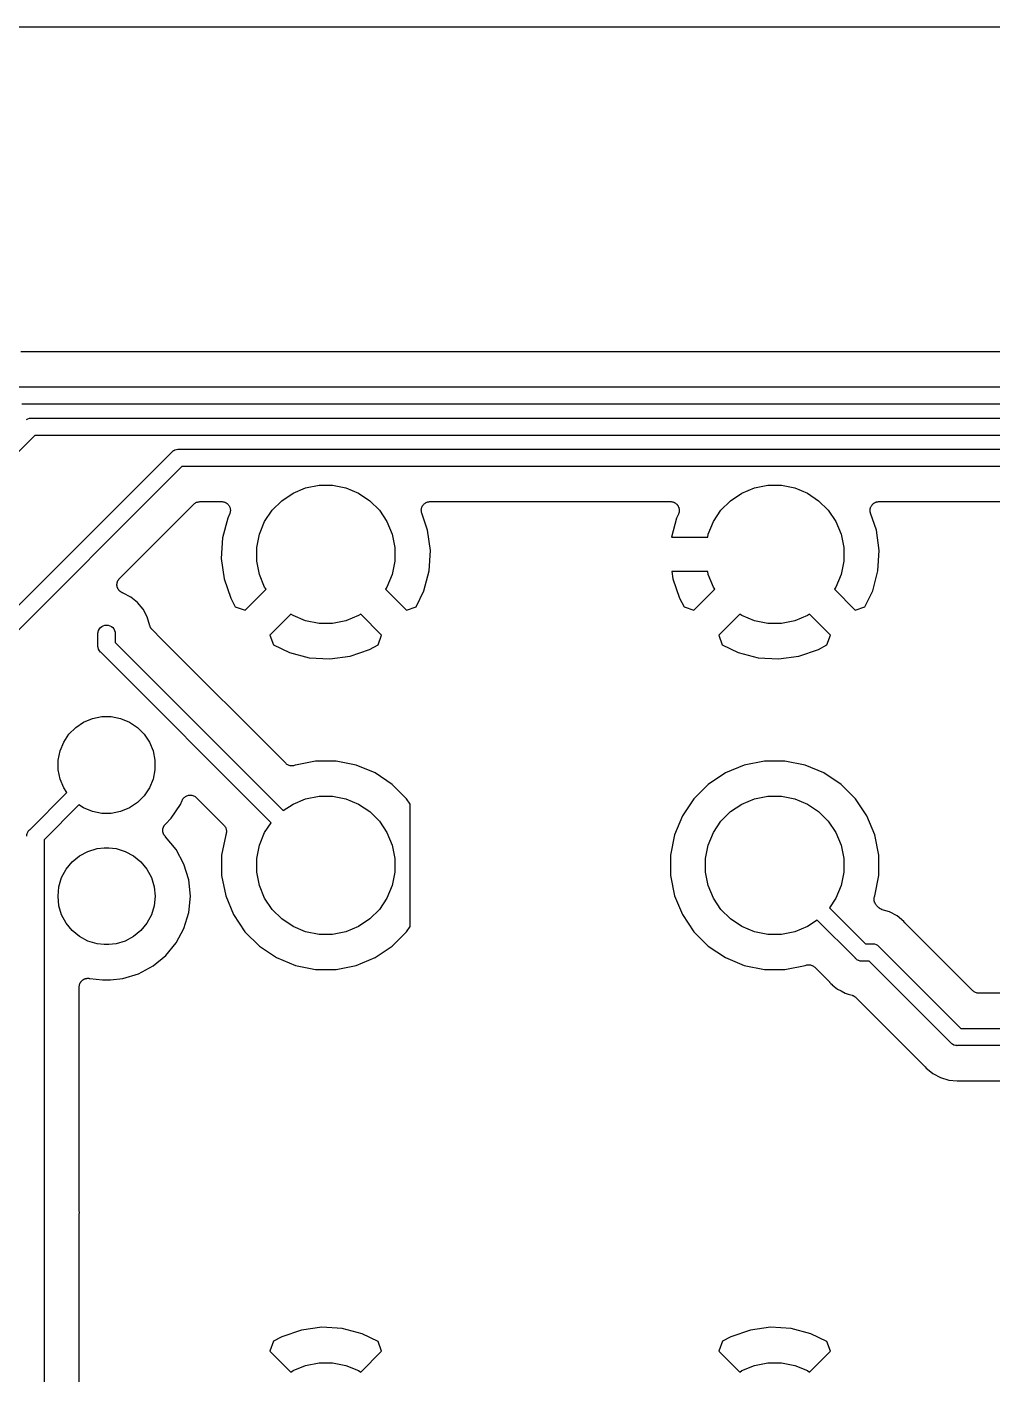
# Model space of a CAD drawing. Extents: x 77 to 229, y -160 to -63.
# Drawn here: x 154.68 to 168.65, y -82.35 to -62.85 of the extents above; entities that cross this region are included whole.
import ezdxf

# ---------------------------------------------------------------- set-up
doc = ezdxf.new("R2010")
doc.units = 0
doc.layers.add('BLACK', color=7, linetype='CONTINUOUS')

msp = doc.modelspace()

# ---------------------------------------------------------------- linework, layer by layer
at = {"layer": 'BLACK', "linetype": 'CONTINUOUS'}
for p, q in [((130.678, -62.8515), (200.492, -62.8515)), ((190.75, -67.5544), (154.589, -67.5544)), ((154.558, -68.0624), (190.781, -68.0624)), ((190.735, -68.3124), (154.603, -68.3124)), ((154.669, -68.5324), (154.689, -68.5218)), ((154.689, -68.5218), (154.713, -68.5146)), ((154.713, -68.5146), (154.731, -68.5128)), ((154.731, -68.5128), (154.737, -68.5122)), ((154.731, -68.5128), (154.731, -68.5128)), ((154.737, -68.5122), (154.744, -68.5128)), ((154.744, -68.5128), (190.518, -68.5128)), ((154.789, -68.7628), (146.46, -77.092)), ((190.472, -68.7628), (154.789, -68.7628)), ((147.468, -78.3095), (156.774, -69.0041)), ((156.774, -69.0041), (156.778, -68.9994)), ((156.778, -68.9994), (156.783, -68.9955)), ((156.783, -68.9955), (156.797, -68.9838)), ((156.783, -68.9955), (156.783, -68.9955)), ((156.797, -68.9838), (156.805, -68.9797)), ((156.797, -68.9838), (156.797, -68.9838)), ((156.797, -68.9838), (156.797, -68.9838)), ((156.797, -68.9838), (156.797, -68.9838)), ((156.805, -68.9797), (156.819, -68.9722)), ((156.819, -68.9722), (156.842, -68.965)), ((156.842, -68.965), (156.861, -68.9632)), ((156.861, -68.9632), (156.867, -68.9626)), ((156.861, -68.9632), (156.861, -68.9632)), ((156.867, -68.9626), (156.873, -68.9632)), ((156.873, -68.9632), (190.238, -68.9632)), ((156.919, -69.2132), (147.613, -78.5185)), ((190.192, -69.2132), (156.919, -69.2132)), ((158.367, -69.7082), (158.53, -69.5988)), ((158.53, -69.5988), (158.712, -69.5234)), ((158.712, -69.5234), (158.906, -69.485)), ((158.906, -69.485), (159.102, -69.485)), ((159.102, -69.485), (159.296, -69.5234)), ((159.296, -69.5234), (159.478, -69.5988)), ((159.478, -69.5988), (159.641, -69.7082)), ((164.867, -69.7082), (165.03, -69.5988)), ((165.03, -69.5988), (165.212, -69.5234)), ((165.212, -69.5234), (165.406, -69.485)), ((165.406, -69.485), (165.602, -69.485)), ((165.602, -69.485), (165.796, -69.5234)), ((165.796, -69.5234), (165.978, -69.5988)), ((165.978, -69.5988), (166.141, -69.7082)), ((156.017, -70.8333), (157.092, -69.7584)), ((157.092, -69.7581), (157.093, -69.7571)), ((157.092, -69.7584), (157.092, -69.7581)), ((157.092, -69.7581), (157.092, -69.7581)), ((157.092, -69.7581), (157.092, -69.7581)), ((157.093, -69.7571), (157.102, -69.7498)), ((157.102, -69.7498), (157.112, -69.7424)), ((157.112, -69.7421), (157.113, -69.7417)), ((157.112, -69.7424), (157.112, -69.7421)), ((157.113, -69.7417), (157.123, -69.7363)), ((157.123, -69.7363), (157.133, -69.7308)), ((157.133, -69.7308), (157.134, -69.7306)), ((157.134, -69.7306), (157.135, -69.7303)), ((157.135, -69.7303), (157.146, -69.727)), ((157.146, -69.727), (157.157, -69.7236)), ((157.157, -69.7236), (157.158, -69.7236)), ((157.158, -69.7234), (157.17, -69.7223)), ((157.158, -69.7236), (157.158, -69.7234)), ((157.17, -69.7223), (157.182, -69.7212)), ((157.182, -69.7212), (157.496, -69.7212)), ((157.496, -69.7212), (157.497, -69.7212)), ((157.497, -69.7212), (157.501, -69.7216)), ((157.501, -69.7216), (157.504, -69.7215)), ((157.504, -69.7215), (157.513, -69.723)), ((157.513, -69.723), (157.522, -69.724)), ((157.522, -69.724), (157.525, -69.725)), ((157.525, -69.725), (157.529, -69.7256)), ((157.529, -69.7256), (157.537, -69.7288)), ((157.537, -69.7288), (157.546, -69.7315)), ((157.546, -69.7315), (157.549, -69.7331)), ((157.549, -69.7331), (157.552, -69.7344)), ((157.552, -69.7344), (157.56, -69.7391)), ((157.56, -69.7391), (157.567, -69.7434)), ((157.567, -69.7434), (157.57, -69.7457)), ((157.57, -69.7457), (157.573, -69.7475)), ((157.573, -69.7475), (157.579, -69.7536)), ((157.579, -69.7536), (157.586, -69.7593)), ((157.586, -69.7593), (157.589, -69.7621)), ((157.589, -69.7621), (157.591, -69.7644)), ((157.591, -69.7644), (157.596, -69.7717)), ((157.596, -69.7717), (157.602, -69.7787)), ((157.602, -69.7787), (157.603, -69.7818)), ((157.603, -69.7818), (157.606, -69.7846)), ((157.606, -69.7846), (157.609, -69.7927)), ((157.609, -69.7927), (157.613, -69.8006)), ((158.227, -69.8475), (158.367, -69.7082)), ((159.641, -69.7082), (159.781, -69.8475)), ((160.397, -69.799), (160.399, -69.7953)), ((160.399, -69.7953), (160.4, -69.7914)), ((160.4, -69.7914), (160.405, -69.7845)), ((160.405, -69.7845), (160.409, -69.7772)), ((160.409, -69.7772), (160.411, -69.774)), ((160.411, -69.774), (160.413, -69.7705)), ((160.413, -69.7705), (160.419, -69.7645)), ((160.419, -69.7645), (160.424, -69.7581)), ((160.424, -69.7581), (160.428, -69.7555)), ((160.428, -69.7555), (160.43, -69.7524)), ((160.43, -69.7524), (160.437, -69.7476)), ((160.437, -69.7476), (160.444, -69.7424)), ((160.444, -69.7424), (160.447, -69.7405)), ((160.447, -69.7405), (160.451, -69.7381)), ((160.451, -69.7381), (160.458, -69.7347)), ((160.458, -69.7347), (160.465, -69.7308)), ((160.465, -69.7308), (160.469, -69.7296)), ((160.469, -69.7296), (160.473, -69.7279)), ((160.473, -69.7279), (160.481, -69.726)), ((160.481, -69.726), (160.489, -69.7236)), ((160.489, -69.7236), (160.493, -69.7232)), ((160.493, -69.7232), (160.497, -69.7223)), ((160.497, -69.7223), (160.506, -69.722)), ((160.506, -69.722), (160.514, -69.7212)), ((160.514, -69.7212), (163.996, -69.7212)), ((163.996, -69.7212), (163.997, -69.7212)), ((163.997, -69.7212), (164.001, -69.7216)), ((164.001, -69.7216), (164.004, -69.7215)), ((164.004, -69.7215), (164.013, -69.723)), ((164.013, -69.723), (164.022, -69.724)), ((164.022, -69.724), (164.025, -69.725)), ((164.025, -69.725), (164.029, -69.7256)), ((164.029, -69.7256), (164.037, -69.7288)), ((164.037, -69.7288), (164.046, -69.7315)), ((164.046, -69.7315), (164.049, -69.7331)), ((164.049, -69.7331), (164.052, -69.7344)), ((164.052, -69.7344), (164.06, -69.7391)), ((164.06, -69.7391), (164.067, -69.7434)), ((164.067, -69.7434), (164.07, -69.7457)), ((164.07, -69.7457), (164.073, -69.7475)), ((164.073, -69.7475), (164.079, -69.7536)), ((164.079, -69.7536), (164.086, -69.7593)), ((164.086, -69.7593), (164.089, -69.7621)), ((164.089, -69.7621), (164.091, -69.7644)), ((164.091, -69.7644), (164.096, -69.7717)), ((164.096, -69.7717), (164.102, -69.7787)), ((164.102, -69.7787), (164.103, -69.7818)), ((164.103, -69.7818), (164.106, -69.7846)), ((164.106, -69.7846), (164.109, -69.7927)), ((164.109, -69.7927), (164.113, -69.8006)), ((164.727, -69.8475), (164.867, -69.7082)), ((166.141, -69.7082), (166.281, -69.8475)), ((166.897, -69.799), (166.899, -69.7953)), ((166.899, -69.7953), (166.9, -69.7914)), ((166.9, -69.7914), (166.905, -69.7845)), ((166.905, -69.7845), (166.909, -69.7772)), ((166.909, -69.7772), (166.911, -69.774)), ((166.911, -69.774), (166.913, -69.7705)), ((166.913, -69.7705), (166.919, -69.7645)), ((166.919, -69.7645), (166.924, -69.7581)), ((166.924, -69.7581), (166.928, -69.7555)), ((166.928, -69.7555), (166.93, -69.7524)), ((166.93, -69.7524), (166.937, -69.7476)), ((166.937, -69.7476), (166.944, -69.7424)), ((166.944, -69.7424), (166.947, -69.7405)), ((166.947, -69.7405), (166.951, -69.7381)), ((166.951, -69.7381), (166.958, -69.7347)), ((166.958, -69.7347), (166.965, -69.7308)), ((166.965, -69.7308), (166.969, -69.7296)), ((166.969, -69.7296), (166.973, -69.7279)), ((166.973, -69.7279), (166.981, -69.726)), ((166.981, -69.726), (166.989, -69.7236)), ((166.989, -69.7236), (166.993, -69.7232)), ((166.993, -69.7232), (166.997, -69.7223)), ((166.997, -69.7223), (167.006, -69.722)), ((167.006, -69.722), (167.014, -69.7212)), ((167.014, -69.7212), (172.261, -69.7212)), ((157.583, -69.9589), (157.508, -70.2462)), ((157.61, -69.9038), (157.583, -69.9589)), ((157.611, -69.9005), (157.61, -69.9038)), ((157.613, -69.8974), (157.611, -69.9005)), ((157.613, -69.8006), (157.614, -69.804)), ((157.615, -69.8889), (157.613, -69.8974)), ((157.614, -69.804), (157.616, -69.8071)), ((157.618, -69.8805), (157.615, -69.8889)), ((157.616, -69.8071), (157.618, -69.8158)), ((157.618, -69.8158), (157.62, -69.8244)), ((157.619, -69.8771), (157.618, -69.8805)), ((157.62, -69.8737), (157.619, -69.8771)), ((157.62, -69.8244), (157.621, -69.8279)), ((157.621, -69.8649), (157.62, -69.8737)), ((157.621, -69.8279), (157.621, -69.8313)), ((157.621, -69.8313), (157.622, -69.8402)), ((157.622, -69.856), (157.621, -69.8649)), ((157.622, -69.8402), (157.623, -69.8491)), ((157.623, -69.8491), (157.622, -69.8526)), ((157.622, -69.8526), (157.622, -69.856)), ((158.118, -70.0113), (158.227, -69.8475)), ((159.781, -69.8475), (159.89, -70.0113)), ((160.387, -69.839), (160.389, -69.8309)), ((160.387, -69.8432), (160.387, -69.839)), ((160.387, -69.8473), (160.387, -69.8432)), ((160.388, -69.8555), (160.387, -69.8473)), ((160.388, -69.8638), (160.388, -69.8555)), ((160.389, -69.8679), (160.388, -69.8638)), ((160.389, -69.8227), (160.391, -69.8187)), ((160.389, -69.8309), (160.389, -69.8227)), ((160.389, -69.872), (160.389, -69.8679)), ((160.391, -69.8799), (160.389, -69.872)), ((160.391, -69.8146), (160.394, -69.8069)), ((160.391, -69.8187), (160.391, -69.8146)), ((160.393, -69.888), (160.391, -69.8799)), ((160.394, -69.8897), (160.393, -69.888)), ((160.394, -69.8069), (160.397, -69.799)), ((160.478, -70.133), (160.394, -69.8897)), ((164.083, -69.9589), (164.011, -70.235)), ((164.11, -69.9038), (164.083, -69.9589)), ((164.111, -69.9005), (164.11, -69.9038)), ((164.113, -69.8974), (164.111, -69.9005)), ((164.113, -69.8006), (164.114, -69.804)), ((164.115, -69.8889), (164.113, -69.8974)), ((164.114, -69.804), (164.116, -69.8071)), ((164.118, -69.8805), (164.115, -69.8889)), ((164.116, -69.8071), (164.118, -69.8158)), ((164.118, -69.8158), (164.12, -69.8244)), ((164.119, -69.8771), (164.118, -69.8805)), ((164.12, -69.8737), (164.119, -69.8771)), ((164.12, -69.8244), (164.121, -69.8279)), ((164.121, -69.8649), (164.12, -69.8737)), ((164.121, -69.8279), (164.121, -69.8313)), ((164.121, -69.8313), (164.122, -69.8402)), ((164.122, -69.856), (164.121, -69.8649)), ((164.122, -69.8402), (164.123, -69.8491)), ((164.123, -69.8491), (164.122, -69.8526)), ((164.122, -69.8526), (164.122, -69.856)), ((164.618, -70.0113), (164.727, -69.8475)), ((166.281, -69.8475), (166.39, -70.0113)), ((166.887, -69.839), (166.889, -69.8309)), ((166.887, -69.8432), (166.887, -69.839)), ((166.887, -69.8473), (166.887, -69.8432)), ((166.888, -69.8555), (166.887, -69.8473)), ((166.888, -69.8638), (166.888, -69.8555)), ((166.889, -69.8679), (166.888, -69.8638)), ((166.889, -69.8227), (166.891, -69.8187)), ((166.889, -69.8309), (166.889, -69.8227)), ((166.889, -69.872), (166.889, -69.8679)), ((166.891, -69.8799), (166.889, -69.872)), ((166.891, -69.8146), (166.894, -69.8069)), ((166.891, -69.8187), (166.891, -69.8146)), ((166.893, -69.888), (166.891, -69.8799)), ((166.894, -69.8897), (166.893, -69.888)), ((166.894, -69.8069), (166.897, -69.799)), ((166.978, -70.133), (166.894, -69.8897)), ((158.042, -70.1933), (158.118, -70.0113)), ((159.89, -70.0113), (159.966, -70.1933)), ((160.518, -70.4273), (160.478, -70.133)), ((164.542, -70.1933), (164.618, -70.0113)), ((166.39, -70.0113), (166.466, -70.1933)), ((167.018, -70.4273), (166.978, -70.133)), ((157.508, -70.2462), (157.49, -70.5427)), ((158.004, -70.3865), (158.042, -70.1933)), ((159.966, -70.1933), (160.004, -70.3865)), ((164.011, -70.235), (164.534, -70.235)), ((164.534, -70.235), (164.542, -70.1933)), ((166.466, -70.1933), (166.504, -70.3865)), ((157.49, -70.5427), (157.53, -70.837)), ((158.004, -70.5835), (158.004, -70.3865)), ((160.004, -70.3865), (160.004, -70.5835)), ((160.5, -70.7238), (160.518, -70.4273)), ((166.504, -70.3865), (166.504, -70.5835)), ((167, -70.7238), (167.018, -70.4273)), ((158.042, -70.7767), (158.004, -70.5835)), ((160.004, -70.5835), (159.966, -70.7767)), ((160.425, -71.0111), (160.5, -70.7238)), ((164.016, -70.735), (164.03, -70.837)), ((164.534, -70.735), (164.016, -70.735)), ((164.542, -70.7767), (164.534, -70.735)), ((166.504, -70.5835), (166.466, -70.7767)), ((166.925, -71.0111), (167, -70.7238)), ((155.98, -70.9161), (155.981, -70.9096)), ((155.98, -70.9226), (155.98, -70.9161)), ((155.98, -70.9285), (155.98, -70.9226)), ((155.98, -70.9344), (155.98, -70.9285)), ((155.982, -70.9408), (155.98, -70.9344)), ((155.981, -70.9096), (155.982, -70.9039)), ((155.982, -70.898), (155.984, -70.8917)), ((155.982, -70.9039), (155.982, -70.898)), ((155.982, -70.9473), (155.982, -70.9408)), ((155.984, -70.953), (155.982, -70.9473)), ((155.984, -70.8917), (155.986, -70.8854)), ((155.985, -70.9588), (155.984, -70.953)), ((155.987, -70.9648), (155.985, -70.9588)), ((155.986, -70.8854), (155.988, -70.8799)), ((155.989, -70.9711), (155.987, -70.9648)), ((155.988, -70.8799), (155.99, -70.8743)), ((155.99, -70.8743), (155.993, -70.8685)), ((155.993, -70.8685), (155.995, -70.8625)), ((155.995, -70.8625), (155.999, -70.8576)), ((155.999, -70.8576), (156.001, -70.8524)), ((156.001, -70.8524), (156.005, -70.8474)), ((156.005, -70.8474), (156.009, -70.842)), ((156.009, -70.842), (156.013, -70.8378)), ((156.013, -70.8378), (156.017, -70.8333)), ((157.53, -70.837), (157.628, -71.1201)), ((158.118, -70.9587), (158.042, -70.7767)), ((158.139, -70.9906), (158.118, -70.9587)), ((159.89, -70.9587), (159.869, -70.9906)), ((159.966, -70.7767), (159.89, -70.9587)), ((164.03, -70.837), (164.128, -71.1201)), ((164.618, -70.9587), (164.542, -70.7767)), ((164.639, -70.9906), (164.618, -70.9587)), ((166.39, -70.9587), (166.369, -70.9906)), ((166.466, -70.7767), (166.39, -70.9587)), ((155.992, -70.9763), (155.989, -70.9711)), ((155.994, -70.9818), (155.992, -70.9763)), ((155.998, -70.9872), (155.994, -70.9818)), ((156.001, -70.993), (155.998, -70.9872)), ((156.005, -70.9976), (156.001, -70.993)), ((156.008, -71.0025), (156.005, -70.9976)), ((156.012, -71.0072), (156.008, -71.0025)), ((156.016, -71.0122), (156.012, -71.0072)), ((156.021, -71.016), (156.016, -71.0122)), ((156.025, -71.0203), (156.021, -71.016)), ((156.03, -71.0239), (156.025, -71.0203)), ((156.035, -71.0281), (156.03, -71.0239)), ((156.041, -71.0309), (156.035, -71.0281)), ((156.045, -71.0343), (156.041, -71.0309)), ((156.051, -71.0369), (156.045, -71.0343)), ((156.057, -71.04), (156.051, -71.0369)), ((156.063, -71.0417), (156.057, -71.04)), ((156.068, -71.0441), (156.063, -71.0417)), ((156.07, -71.0446), (156.068, -71.0441)), ((156.072, -71.0454), (156.07, -71.0446)), ((156.182, -71.1041), (156.072, -71.0454)), ((156.279, -71.1832), (156.182, -71.1041)), ((157.628, -71.1201), (157.693, -71.2422)), ((157.836, -71.2939), (158.139, -70.9906)), ((159.869, -70.9906), (160.172, -71.2939)), ((160.312, -71.2432), (160.425, -71.0111)), ((164.128, -71.1201), (164.193, -71.2422)), ((164.336, -71.2939), (164.639, -70.9906)), ((166.369, -70.9906), (166.672, -71.2939)), ((166.812, -71.2432), (166.925, -71.0111)), ((156.358, -71.2796), (156.279, -71.1832)), ((156.417, -71.3896), (156.358, -71.2796)), ((157.693, -71.2422), (157.836, -71.2939)), ((158.498, -71.3498), (158.195, -71.6531)), ((158.53, -71.3712), (158.498, -71.3498)), ((159.51, -71.3498), (159.478, -71.3712)), ((159.813, -71.6531), (159.51, -71.3498)), ((160.172, -71.2939), (160.312, -71.2432)), ((164.193, -71.2422), (164.336, -71.2939)), ((164.998, -71.3498), (164.695, -71.6531)), ((165.03, -71.3712), (164.998, -71.3498)), ((166.01, -71.3498), (165.978, -71.3712)), ((166.313, -71.6531), (166.01, -71.3498)), ((166.672, -71.2939), (166.812, -71.2432)), ((155.725, -71.5632), (155.74, -71.5442)), ((155.74, -71.5442), (155.759, -71.5286)), ((155.759, -71.5286), (155.781, -71.517)), ((155.781, -71.517), (155.804, -71.5098)), ((155.804, -71.5098), (155.829, -71.5074)), ((155.829, -71.5074), (155.854, -71.5098)), ((155.854, -71.5098), (155.877, -71.517)), ((155.877, -71.517), (155.899, -71.5286)), ((155.899, -71.5286), (155.918, -71.5442)), ((155.918, -71.5442), (155.933, -71.5632)), ((156.456, -71.5204), (156.417, -71.3896)), ((156.456, -71.5208), (156.456, -71.5204)), ((156.459, -71.526), (156.456, -71.5208)), ((156.46, -71.5314), (156.459, -71.526)), ((156.463, -71.5374), (156.46, -71.5314)), ((156.466, -71.5437), (156.463, -71.5374)), ((156.469, -71.5484), (156.466, -71.5437)), ((156.472, -71.5534), (156.469, -71.5484)), ((158.712, -71.4466), (158.53, -71.3712)), ((158.906, -71.485), (158.712, -71.4466)), ((159.102, -71.485), (158.906, -71.485)), ((159.296, -71.4466), (159.102, -71.485)), ((159.478, -71.3712), (159.296, -71.4466)), ((165.212, -71.4466), (165.03, -71.3712)), ((165.406, -71.485), (165.212, -71.4466)), ((165.602, -71.485), (165.406, -71.485)), ((165.796, -71.4466), (165.602, -71.485)), ((165.978, -71.3712), (165.796, -71.4466)), ((155.704, -71.6269), (155.706, -71.6085)), ((155.704, -71.8039), (155.704, -71.6269)), ((155.706, -71.6085), (155.713, -71.5849)), ((155.713, -71.5849), (155.725, -71.5632)), ((155.933, -71.5632), (155.945, -71.5849)), ((155.945, -71.5849), (155.952, -71.6085)), ((155.952, -71.6085), (155.954, -71.6269)), ((155.954, -71.6269), (155.954, -71.7582)), ((156.476, -71.5587), (156.472, -71.5534)), ((156.479, -71.5643), (156.476, -71.5587)), ((156.483, -71.5684), (156.479, -71.5643)), ((156.487, -71.5728), (156.483, -71.5684)), ((156.488, -71.574), (156.487, -71.5728)), ((156.624, -71.7101), (156.488, -71.574)), ((156.624, -71.7102), (156.624, -71.7101)), ((158.423, -73.5086), (156.624, -71.7102)), ((158.195, -71.6531), (158.246, -71.7931)), ((159.761, -71.7958), (159.813, -71.6531)), ((164.695, -71.6531), (164.746, -71.7931)), ((166.261, -71.7958), (166.313, -71.6531)), ((155.703, -71.81), (155.704, -71.8039)), ((155.704, -71.8161), (155.703, -71.81)), ((155.706, -71.8345), (155.704, -71.8161)), ((155.704, -71.8161), (155.704, -71.8161)), ((155.713, -71.8581), (155.706, -71.8345)), ((155.725, -71.8798), (155.713, -71.8581)), ((155.74, -71.8988), (155.725, -71.8798)), ((155.745, -71.9027), (155.74, -71.8988)), ((158.212, -74.37), (155.745, -71.9027)), ((155.954, -71.7582), (158.389, -74.1932)), ((158.246, -71.7931), (158.478, -71.906)), ((158.478, -71.906), (158.765, -71.9814)), ((159.356, -71.9588), (159.639, -71.861)), ((159.639, -71.861), (159.761, -71.7958)), ((164.746, -71.7931), (164.978, -71.906)), ((164.978, -71.906), (165.265, -71.9814)), ((165.856, -71.9588), (166.139, -71.861)), ((166.139, -71.861), (166.261, -71.7958)), ((158.765, -71.9814), (159.062, -71.9992)), ((159.062, -71.9992), (159.356, -71.9588)), ((165.265, -71.9814), (165.562, -71.9992)), ((165.562, -71.9992), (165.856, -71.9588)), ((155.383, -72.9893), (155.497, -72.9127)), ((155.497, -72.9127), (155.625, -72.8599)), ((155.625, -72.8599), (155.76, -72.833)), ((155.76, -72.833), (155.898, -72.833)), ((155.898, -72.833), (156.033, -72.8599)), ((156.033, -72.8599), (156.161, -72.9127)), ((156.161, -72.9127), (156.275, -72.9893)), ((155.209, -73.2014), (155.285, -73.0868)), ((155.285, -73.0868), (155.383, -72.9893)), ((156.275, -72.9893), (156.373, -73.0868)), ((156.373, -73.0868), (156.449, -73.2014)), ((155.156, -73.3288), (155.209, -73.2014)), ((156.449, -73.2014), (156.502, -73.3288)), ((155.129, -73.4641), (155.156, -73.3288)), ((155.129, -73.6019), (155.129, -73.4641)), ((156.502, -73.3288), (156.529, -73.4641)), ((156.529, -73.4641), (156.529, -73.6019)), ((158.855, -73.477), (158.564, -73.535)), ((159.153, -73.477), (158.855, -73.477)), ((159.444, -73.535), (159.153, -73.477)), ((165.355, -73.477), (165.064, -73.535)), ((165.653, -73.477), (165.355, -73.477)), ((165.944, -73.535), (165.653, -73.477)), ((155.156, -73.7372), (155.129, -73.6019)), ((156.529, -73.6019), (156.502, -73.7372)), ((158.432, -73.5161), (158.423, -73.5086)), ((158.441, -73.5237), (158.432, -73.5161)), ((158.442, -73.524), (158.441, -73.5237)), ((158.442, -73.5244), (158.442, -73.524)), ((158.452, -73.5299), (158.442, -73.5244)), ((158.463, -73.5356), (158.452, -73.5299)), ((158.463, -73.5358), (158.463, -73.5356)), ((158.464, -73.5361), (158.463, -73.5358)), ((158.475, -73.5395), (158.464, -73.5361)), ((158.486, -73.5431), (158.475, -73.5395)), ((158.487, -73.5432), (158.486, -73.5431)), ((158.488, -73.5433), (158.487, -73.5432)), ((158.499, -73.5445), (158.488, -73.5433)), ((158.511, -73.5458), (158.499, -73.5445)), ((158.512, -73.5458), (158.511, -73.5458)), ((158.524, -73.5447), (158.512, -73.5458)), ((158.512, -73.5458), (158.512, -73.5458)), ((158.536, -73.5437), (158.524, -73.5447)), ((158.537, -73.5435), (158.536, -73.5435)), ((158.536, -73.5435), (158.536, -73.5437)), ((158.548, -73.5401), (158.537, -73.5435)), ((158.56, -73.5368), (158.548, -73.5401)), ((158.561, -73.5364), (158.56, -73.5368)), ((158.564, -73.535), (158.561, -73.5362)), ((158.561, -73.5362), (158.561, -73.5364)), ((158.561, -73.5364), (158.561, -73.5364)), ((158.561, -73.5364), (158.561, -73.5364)), ((159.718, -73.6486), (159.444, -73.535)), ((159.965, -73.8137), (159.718, -73.6486)), ((164.79, -73.6486), (164.543, -73.8137)), ((165.064, -73.535), (164.79, -73.6486)), ((166.218, -73.6486), (165.944, -73.535)), ((166.465, -73.8137), (166.218, -73.6486)), ((155.209, -73.8646), (155.156, -73.7372)), ((155.254, -73.9318), (155.209, -73.8646)), ((156.449, -73.8646), (156.373, -73.9792)), ((156.502, -73.7372), (156.449, -73.8646)), ((160.175, -74.0237), (159.965, -73.8137)), ((164.543, -73.8137), (164.333, -74.0237)), ((166.675, -74.0237), (166.465, -73.8137)), ((154.716, -74.4695), (155.254, -73.9318)), ((156.275, -74.0767), (156.161, -74.1533)), ((156.373, -73.9792), (156.275, -74.0767)), ((156.9, -74.1052), (156.923, -74.0478)), ((156.923, -74.0478), (156.924, -74.0468)), ((156.924, -74.0462), (156.93, -74.0356)), ((156.924, -74.0468), (156.924, -74.0462)), ((156.924, -74.0468), (156.924, -74.0468)), ((156.924, -74.0468), (156.924, -74.0468)), ((156.93, -74.0356), (156.936, -74.025)), ((156.936, -74.0245), (156.944, -74.0153)), ((156.936, -74.0248), (156.936, -74.0245)), ((156.936, -74.025), (156.936, -74.0248)), ((156.944, -74.0153), (156.951, -74.006)), ((156.951, -74.006), (156.952, -74.0058)), ((156.952, -74.0055), (156.961, -73.9981)), ((156.952, -74.0058), (156.952, -74.0055)), ((156.961, -73.9981), (156.971, -73.9904)), ((156.971, -73.99), (156.982, -73.9845)), ((156.971, -73.9902), (156.971, -73.99)), ((156.971, -73.9904), (156.971, -73.9902)), ((156.982, -73.9845), (156.993, -73.9788)), ((156.993, -73.9786), (157.005, -73.9752)), ((156.993, -73.9787), (156.993, -73.9786)), ((156.993, -73.9788), (156.993, -73.9787)), ((157.005, -73.9752), (157.016, -73.9718)), ((157.016, -73.9718), (157.017, -73.9717)), ((157.017, -73.9716), (157.029, -73.9705)), ((157.017, -73.9717), (157.017, -73.9716)), ((157.029, -73.9705), (157.041, -73.9694)), ((157.041, -73.9694), (157.041, -73.9695)), ((157.041, -73.9695), (157.042, -73.9694)), ((157.042, -73.9694), (157.054, -73.9707)), ((157.054, -73.9707), (157.066, -73.9719)), ((157.066, -73.9719), (157.066, -73.972)), ((157.066, -73.972), (157.066, -73.9721)), ((157.066, -73.9721), (157.078, -73.9756)), ((157.078, -73.9756), (157.089, -73.9792)), ((157.089, -73.9792), (157.09, -73.9793)), ((157.09, -73.9793), (157.09, -73.9794)), ((157.09, -73.9794), (157.101, -73.9852)), ((157.101, -73.9852), (157.111, -73.9909)), ((157.111, -73.9909), (157.112, -73.9911)), ((157.112, -73.9911), (157.112, -73.9913)), ((157.112, -73.9913), (157.121, -73.9989)), ((157.121, -73.9989), (157.13, -74.0066)), ((157.13, -74.0066), (157.528, -74.4038)), ((158.53, -74.0988), (158.712, -74.0234)), ((158.712, -74.0234), (158.906, -73.985)), ((158.906, -73.985), (159.102, -73.985)), ((159.102, -73.985), (159.296, -74.0234)), ((159.296, -74.0234), (159.478, -74.0988)), ((160.227, -74.101), (160.175, -74.0237)), ((164.333, -74.0237), (164.168, -74.2707)), ((165.03, -74.0988), (165.212, -74.0234)), ((165.212, -74.0234), (165.406, -73.985)), ((165.406, -73.985), (165.602, -73.985)), ((165.602, -73.985), (165.796, -74.0234)), ((165.796, -74.0234), (165.978, -74.0988)), ((166.84, -74.2707), (166.675, -74.0237)), ((155.43, -74.1085), (154.925, -74.614)), ((155.497, -74.1533), (155.43, -74.1085)), ((155.625, -74.2061), (155.497, -74.1533)), ((155.76, -74.233), (155.625, -74.2061)), ((155.898, -74.233), (155.76, -74.233)), ((156.033, -74.2061), (155.898, -74.233)), ((156.161, -74.1533), (156.033, -74.2061)), ((156.767, -74.3031), (156.9, -74.1052)), ((158.389, -74.1932), (158.53, -74.0988)), ((159.478, -74.0988), (159.641, -74.2082)), ((159.641, -74.2082), (159.781, -74.3475)), ((160.227, -75.869), (160.227, -74.101)), ((164.168, -74.2707), (164.054, -74.5451)), ((164.727, -74.3475), (164.867, -74.2082)), ((164.867, -74.2082), (165.03, -74.0988)), ((165.978, -74.0988), (166.141, -74.2082)), ((166.141, -74.2082), (166.281, -74.3475)), ((166.954, -74.5451), (166.84, -74.2707)), ((154.707, -74.4782), (154.711, -74.4734)), ((154.711, -74.4734), (154.716, -74.4695)), ((156.644, -74.4786), (156.645, -74.472)), ((156.645, -74.4654), (156.646, -74.4597)), ((156.645, -74.472), (156.645, -74.4654)), ((156.646, -74.4539), (156.648, -74.4476)), ((156.646, -74.4597), (156.646, -74.4539)), ((156.648, -74.4476), (156.65, -74.4411)), ((156.65, -74.4411), (156.652, -74.4358)), ((156.652, -74.4358), (156.654, -74.4302)), ((156.654, -74.4302), (156.657, -74.4244)), ((156.657, -74.4244), (156.659, -74.4183)), ((156.659, -74.4183), (156.663, -74.4135)), ((156.663, -74.4135), (156.665, -74.4084)), ((156.665, -74.4084), (156.67, -74.4033)), ((156.67, -74.4033), (156.673, -74.3978)), ((156.673, -74.3978), (156.677, -74.3937)), ((156.677, -74.3937), (156.681, -74.3892)), ((156.681, -74.3892), (156.767, -74.3031)), ((157.528, -74.4038), (157.528, -74.4043)), ((157.528, -74.4043), (157.528, -74.4043)), ((157.528, -74.4043), (157.528, -74.4043)), ((157.528, -74.4043), (157.529, -74.4051)), ((157.529, -74.4051), (157.536, -74.4143)), ((157.536, -74.4143), (157.544, -74.4235)), ((157.544, -74.4235), (157.544, -74.424)), ((157.544, -74.424), (157.544, -74.4245)), ((157.544, -74.4245), (157.55, -74.435)), ((157.55, -74.435), (157.555, -74.4454)), ((157.555, -74.4454), (157.555, -74.446)), ((157.555, -74.446), (157.556, -74.4465)), ((157.556, -74.4465), (157.559, -74.4578)), ((157.559, -74.4578), (157.562, -74.4692)), ((157.562, -74.4692), (157.563, -74.4697)), ((157.563, -74.4697), (157.563, -74.4703)), ((157.563, -74.4703), (157.564, -74.482)), ((158.118, -74.5113), (158.212, -74.37)), ((159.781, -74.3475), (159.89, -74.5113)), ((164.618, -74.5113), (164.727, -74.3475)), ((166.281, -74.3475), (166.39, -74.5113)), ((154.674, -74.5622), (154.677, -74.5377)), ((154.677, -74.5377), (154.68, -74.527)), ((154.677, -74.5377), (154.677, -74.5377)), ((154.677, -74.5377), (154.677, -74.5377)), ((154.68, -74.527), (154.684, -74.5141)), ((154.684, -74.5141), (154.69, -74.5033)), ((154.684, -74.5141), (154.684, -74.5141)), ((154.684, -74.5141), (154.684, -74.5141)), ((154.69, -74.5033), (154.696, -74.4924)), ((154.696, -74.4924), (154.703, -74.4835)), ((154.696, -74.4924), (154.696, -74.4924)), ((154.696, -74.4924), (154.696, -74.4924)), ((154.703, -74.4835), (154.707, -74.4782)), ((154.707, -74.4782), (154.707, -74.4782)), ((154.925, -74.614), (154.925, -80.0039)), ((156.644, -74.4844), (156.644, -74.4786)), ((156.644, -74.4902), (156.644, -74.4844)), ((156.646, -74.4967), (156.644, -74.4902)), ((156.646, -74.5033), (156.646, -74.4967)), ((156.648, -74.5088), (156.646, -74.5033)), ((156.649, -74.5145), (156.648, -74.5088)), ((156.651, -74.5207), (156.649, -74.5145)), ((156.653, -74.527), (156.651, -74.5207)), ((156.656, -74.5321), (156.653, -74.527)), ((156.658, -74.5375), (156.656, -74.5321)), ((156.662, -74.5431), (156.658, -74.5375)), ((156.665, -74.5489), (156.662, -74.5431)), ((156.669, -74.5534), (156.665, -74.5489)), ((156.672, -74.5583), (156.669, -74.5534)), ((156.676, -74.5631), (156.672, -74.5583)), ((156.681, -74.5682), (156.676, -74.5631)), ((156.685, -74.5719), (156.681, -74.5682)), ((156.685, -74.5723), (156.685, -74.5719)), ((156.838, -74.7586), (156.685, -74.5723)), ((157.554, -74.5451), (157.496, -74.8365)), ((157.555, -74.5422), (157.554, -74.5451)), ((157.559, -74.5309), (157.555, -74.5422)), ((157.562, -74.5196), (157.559, -74.5309)), ((157.564, -74.5067), (157.562, -74.5185)), ((157.562, -74.5185), (157.562, -74.519)), ((157.562, -74.519), (157.562, -74.5196)), ((157.564, -74.482), (157.565, -74.4938)), ((157.565, -74.495), (157.564, -74.5067)), ((157.565, -74.4938), (157.565, -74.4944)), ((157.565, -74.4944), (157.565, -74.495)), ((158.042, -74.6933), (158.118, -74.5113)), ((159.89, -74.5113), (159.966, -74.6933)), ((164.054, -74.5451), (163.996, -74.8365)), ((164.542, -74.6933), (164.618, -74.5113)), ((166.39, -74.5113), (166.466, -74.6933)), ((167.012, -74.8365), (166.954, -74.5451)), ((155.332, -74.9356), (155.438, -74.8482)), ((155.438, -74.8482), (155.56, -74.7832)), ((155.56, -74.7832), (155.692, -74.7431)), ((155.692, -74.7431), (155.795, -74.733)), ((155.795, -74.733), (155.863, -74.733)), ((155.863, -74.733), (155.966, -74.7431)), ((155.966, -74.7431), (156.098, -74.7832)), ((156.098, -74.7832), (156.22, -74.8482)), ((156.22, -74.8482), (156.326, -74.9356)), ((156.95, -74.9685), (156.838, -74.7586)), ((157.496, -74.8365), (157.496, -75.1335)), ((158.004, -74.8865), (158.042, -74.6933)), ((159.966, -74.6933), (160.004, -74.8865)), ((163.996, -74.8365), (163.996, -75.1335)), ((164.504, -74.8865), (164.542, -74.6933)), ((166.466, -74.6933), (166.504, -74.8865)), ((167.012, -75.1335), (167.012, -74.8365)), ((155.179, -75.1638), (155.244, -75.0422)), ((155.244, -75.0422), (155.332, -74.9356)), ((156.326, -74.9356), (156.414, -75.0422)), ((156.414, -75.0422), (156.479, -75.1638)), ((157.02, -75.1962), (156.95, -74.9685)), ((158.004, -75.0835), (158.004, -74.8865)), ((160.004, -74.8865), (160.004, -75.0835)), ((164.504, -75.0835), (164.504, -74.8865)), ((166.504, -74.8865), (166.504, -75.0835)), ((155.139, -75.2958), (155.179, -75.1638)), ((156.479, -75.1638), (156.519, -75.2958)), ((157.043, -75.433), (157.02, -75.1962)), ((157.496, -75.1335), (157.554, -75.4249)), ((158.042, -75.2767), (158.004, -75.0835)), ((160.004, -75.0835), (159.966, -75.2767)), ((163.996, -75.1335), (164.054, -75.4249)), ((164.542, -75.2767), (164.504, -75.0835)), ((166.504, -75.0835), (166.466, -75.2767)), ((166.954, -75.4249), (167.012, -75.1335)), ((155.126, -75.433), (155.139, -75.2958)), ((155.139, -75.5702), (155.126, -75.433)), ((156.519, -75.2958), (156.532, -75.433)), ((156.532, -75.433), (156.519, -75.5702)), ((157.02, -75.6698), (157.043, -75.433)), ((157.554, -75.4249), (157.668, -75.6993)), ((158.118, -75.4587), (158.042, -75.2767)), ((159.966, -75.2767), (159.89, -75.4587)), ((164.054, -75.4249), (164.168, -75.6993)), ((164.618, -75.4587), (164.542, -75.2767)), ((166.466, -75.2767), (166.39, -75.4587)), ((166.944, -75.4632), (166.946, -75.4514)), ((166.946, -75.4504), (166.949, -75.439)), ((166.946, -75.4509), (166.946, -75.4504)), ((166.946, -75.4514), (166.946, -75.4509)), ((166.949, -75.439), (166.953, -75.4277)), ((166.953, -75.4277), (166.954, -75.4249)), ((155.179, -75.7022), (155.139, -75.5702)), ((156.519, -75.5702), (156.479, -75.7022)), ((158.227, -75.6225), (158.118, -75.4587)), ((158.367, -75.7618), (158.227, -75.6225)), ((159.781, -75.6225), (159.641, -75.7618)), ((159.89, -75.4587), (159.781, -75.6225)), ((164.727, -75.6225), (164.618, -75.4587)), ((164.867, -75.7618), (164.727, -75.6225)), ((166.39, -75.4587), (166.296, -75.6)), ((166.296, -75.6), (166.818, -76.1219)), ((166.943, -75.475), (166.944, -75.4632)), ((166.943, -75.4755), (166.943, -75.475)), ((166.943, -75.4761), (166.943, -75.4755)), ((166.944, -75.4879), (166.943, -75.4761)), ((166.945, -75.4997), (166.944, -75.4879)), ((166.946, -75.5002), (166.945, -75.4997)), ((166.946, -75.5008), (166.946, -75.5002)), ((166.949, -75.5121), (166.946, -75.5008)), ((166.952, -75.5235), (166.949, -75.5121)), ((166.953, -75.524), (166.952, -75.5235)), ((166.953, -75.5245), (166.953, -75.524)), ((166.958, -75.535), (166.953, -75.5245)), ((166.964, -75.5455), (166.958, -75.535)), ((166.964, -75.5459), (166.964, -75.5455)), ((166.964, -75.5464), (166.964, -75.5459)), ((166.972, -75.5556), (166.964, -75.5464)), ((166.979, -75.5649), (166.972, -75.5556)), ((166.98, -75.5656), (166.979, -75.5649)), ((166.98, -75.5657), (166.98, -75.5656)), ((166.98, -75.5661), (166.98, -75.5657)), ((166.98, -75.5657), (166.98, -75.5657)), ((167.01, -75.5955), (166.98, -75.5661)), ((167.014, -75.599), (167.01, -75.5955)), ((167.018, -75.6029), (167.014, -75.599)), ((167.024, -75.6068), (167.018, -75.6029)), ((167.029, -75.6112), (167.024, -75.6068)), ((167.034, -75.6138), (167.029, -75.6112)), ((167.038, -75.6169), (167.034, -75.6138)), ((167.045, -75.6197), (167.038, -75.6169)), ((167.051, -75.6229), (167.045, -75.6197)), ((167.056, -75.6245), (167.051, -75.6229)), ((167.061, -75.6267), (167.056, -75.6245)), ((167.063, -75.6272), (167.061, -75.6267)), ((167.168, -75.6593), (167.063, -75.6272)), ((155.244, -75.8238), (155.179, -75.7022)), ((155.332, -75.9304), (155.244, -75.8238)), ((156.414, -75.8238), (156.326, -75.9304)), ((156.479, -75.7022), (156.414, -75.8238)), ((156.95, -75.8975), (157.02, -75.6698)), ((157.668, -75.6993), (157.833, -75.9463)), ((158.53, -75.8712), (158.367, -75.7618)), ((159.641, -75.7618), (159.478, -75.8712)), ((164.168, -75.6993), (164.333, -75.9463)), ((165.03, -75.8712), (164.867, -75.7618)), ((166.119, -75.7767), (165.978, -75.8712)), ((166.673, -76.331), (166.119, -75.7767)), ((167.278, -75.718), (167.168, -75.6593)), ((167.375, -75.7971), (167.278, -75.718)), ((167.391, -75.8165), (167.375, -75.7971)), ((167.394, -75.8203), (167.391, -75.8165)), ((167.398, -75.8244), (167.394, -75.8203)), ((167.399, -75.8257), (167.398, -75.8244)), ((168.373, -76.7998), (167.399, -75.8257)), ((155.438, -76.0178), (155.332, -75.9304)), ((155.56, -76.0828), (155.438, -76.0178)), ((156.22, -76.0178), (156.098, -76.0828)), ((156.326, -75.9304), (156.22, -76.0178)), ((156.838, -76.1074), (156.95, -75.8975)), ((157.833, -75.9463), (158.043, -76.1563)), ((158.712, -75.9466), (158.53, -75.8712)), ((158.906, -75.985), (158.712, -75.9466)), ((159.102, -75.985), (158.906, -75.985)), ((159.296, -75.9466), (159.102, -75.985)), ((159.478, -75.8712), (159.296, -75.9466)), ((159.965, -76.1563), (160.175, -75.9463)), ((160.175, -75.9463), (160.227, -75.869)), ((164.333, -75.9463), (164.543, -76.1563)), ((165.212, -75.9466), (165.03, -75.8712)), ((165.406, -75.985), (165.212, -75.9466)), ((165.602, -75.985), (165.406, -75.985)), ((165.796, -75.9466), (165.602, -75.985)), ((165.978, -75.8712), (165.796, -75.9466)), ((155.692, -76.1229), (155.56, -76.0828)), ((155.795, -76.133), (155.692, -76.1229)), ((155.863, -76.133), (155.795, -76.133)), ((155.966, -76.1229), (155.863, -76.133)), ((156.098, -76.0828), (155.966, -76.1229)), ((156.687, -76.2913), (156.838, -76.1074)), ((158.043, -76.1563), (158.29, -76.3214)), ((159.718, -76.3214), (159.965, -76.1563)), ((164.543, -76.1563), (164.79, -76.3214)), ((166.818, -76.1219), (166.919, -76.1219)), ((166.919, -76.1219), (166.925, -76.1213)), ((166.925, -76.1213), (166.931, -76.1219)), ((166.931, -76.1219), (166.931, -76.1219)), ((166.931, -76.1219), (166.949, -76.1237)), ((166.949, -76.1237), (166.973, -76.1309)), ((166.973, -76.1309), (166.995, -76.1425)), ((166.995, -76.1425), (167.014, -76.1581)), ((167.014, -76.1581), (167.018, -76.1629)), ((167.018, -76.1629), (168.2, -77.345)), ((156.503, -76.4423), (156.687, -76.2913)), ((158.29, -76.3214), (158.564, -76.435)), ((159.444, -76.435), (159.718, -76.3214)), ((164.79, -76.3214), (165.064, -76.435)), ((165.96, -76.4299), (165.971, -76.4265)), ((165.971, -76.4265), (165.972, -76.4264)), ((165.972, -76.4263), (165.984, -76.4253)), ((165.972, -76.4264), (165.972, -76.4263)), ((165.984, -76.4253), (165.996, -76.4242)), ((165.996, -76.4242), (165.996, -76.4242)), ((165.996, -76.4242), (165.997, -76.4242)), ((165.997, -76.4242), (166.009, -76.4255)), ((166.009, -76.4255), (166.021, -76.4267)), ((166.021, -76.4267), (166.021, -76.4268)), ((166.021, -76.4268), (166.022, -76.4269)), ((166.677, -76.3357), (166.673, -76.331)), ((166.682, -76.3396), (166.677, -76.3357)), ((166.691, -76.3469), (166.682, -76.3396)), ((166.682, -76.3396), (166.682, -76.3396)), ((166.696, -76.3513), (166.691, -76.3469)), ((166.707, -76.3569), (166.696, -76.3513)), ((166.696, -76.3513), (166.696, -76.3513)), ((166.718, -76.3629), (166.707, -76.3569)), ((166.724, -76.3647), (166.718, -76.3629)), ((166.718, -76.3629), (166.718, -76.3629)), ((166.718, -76.3629), (166.718, -76.3629)), ((166.741, -76.3701), (166.724, -76.3647)), ((166.76, -76.3719), (166.741, -76.3701)), ((166.766, -76.3725), (166.76, -76.3719)), ((166.76, -76.3719), (166.76, -76.3719)), ((166.772, -76.3719), (166.766, -76.3725)), ((166.873, -76.3719), (166.772, -76.3719)), ((168.055, -77.5541), (166.873, -76.3719)), ((155.53, -76.6236), (155.536, -76.6217)), ((155.536, -76.6217), (155.542, -76.6212)), ((155.542, -76.6212), (155.548, -76.6201)), ((155.548, -76.6201), (155.554, -76.6201)), ((155.554, -76.6201), (155.561, -76.6195)), ((155.561, -76.6195), (155.567, -76.6201)), ((155.567, -76.6201), (155.573, -76.6201)), ((155.573, -76.6201), (155.579, -76.6214)), ((155.579, -76.6214), (155.586, -76.6221)), ((156.066, -76.6235), (156.294, -76.5544)), ((156.294, -76.5544), (156.503, -76.4423)), ((158.564, -76.435), (158.855, -76.493)), ((158.855, -76.493), (159.153, -76.493)), ((159.153, -76.493), (159.444, -76.435)), ((165.064, -76.435), (165.355, -76.493)), ((165.355, -76.493), (165.653, -76.493)), ((165.653, -76.493), (165.944, -76.435)), ((165.944, -76.435), (165.947, -76.4338)), ((165.947, -76.4336), (165.948, -76.4332)), ((165.947, -76.4338), (165.947, -76.4336)), ((165.947, -76.4336), (165.947, -76.4336)), ((165.947, -76.4336), (165.947, -76.4336)), ((165.948, -76.4332), (165.96, -76.4299)), ((166.022, -76.4269), (166.033, -76.4304)), ((166.033, -76.4304), (166.044, -76.4339)), ((166.044, -76.4339), (166.045, -76.4342)), ((166.045, -76.4342), (166.045, -76.4343)), ((166.045, -76.4343), (166.056, -76.44)), ((166.056, -76.44), (166.066, -76.4456)), ((166.066, -76.4456), (166.067, -76.446)), ((166.067, -76.446), (166.067, -76.4462)), ((166.067, -76.4462), (166.076, -76.4538)), ((166.076, -76.4538), (166.085, -76.4613)), ((166.085, -76.4613), (166.292, -76.6681)), ((155.433, -76.7447), (155.434, -76.7389)), ((155.433, -76.7465), (155.433, -76.7447)), ((155.433, -79.9727), (155.433, -76.7465)), ((155.434, -76.733), (155.435, -76.7266)), ((155.434, -76.7389), (155.434, -76.733)), ((155.435, -76.7266), (155.436, -76.7201)), ((155.436, -76.7201), (155.438, -76.7145)), ((155.438, -76.7145), (155.439, -76.7087)), ((155.439, -76.7087), (155.441, -76.7027)), ((155.441, -76.7027), (155.443, -76.6964)), ((155.443, -76.6964), (155.446, -76.6913)), ((155.446, -76.6913), (155.448, -76.6859)), ((155.448, -76.6859), (155.452, -76.6805)), ((155.452, -76.6805), (155.455, -76.6747)), ((155.455, -76.6747), (155.459, -76.6702)), ((155.459, -76.6702), (155.462, -76.6654)), ((155.462, -76.6654), (155.467, -76.6608)), ((155.467, -76.6608), (155.471, -76.6557)), ((155.471, -76.6557), (155.476, -76.6521)), ((155.476, -76.6521), (155.48, -76.6479)), ((155.48, -76.6479), (155.485, -76.6443)), ((155.485, -76.6443), (155.49, -76.6402)), ((155.49, -76.6402), (155.496, -76.6375)), ((155.496, -76.6375), (155.501, -76.6343)), ((155.501, -76.6343), (155.507, -76.6318)), ((155.507, -76.6318), (155.512, -76.6287)), ((155.512, -76.6287), (155.518, -76.6271)), ((155.518, -76.6271), (155.523, -76.6248)), ((155.523, -76.6248), (155.53, -76.6236)), ((155.586, -76.6221), (155.589, -76.6232)), ((155.589, -76.6232), (155.77, -76.641)), ((155.77, -76.641), (155.888, -76.641)), ((155.888, -76.641), (156.066, -76.6235)), ((166.292, -76.6681), (166.293, -76.6694)), ((166.293, -76.6694), (166.297, -76.6736)), ((166.297, -76.6736), (166.3, -76.6773)), ((166.3, -76.6773), (166.316, -76.6967)), ((166.316, -76.6967), (166.336, -76.7125)), ((166.336, -76.7125), (166.336, -76.7128)), ((166.336, -76.7128), (166.366, -76.7376)), ((166.366, -76.7376), (166.366, -76.7376)), ((166.366, -76.7376), (166.366, -76.7376)), ((166.366, -76.7376), (166.413, -76.7758)), ((166.413, -76.7758), (166.465, -76.8036)), ((166.465, -76.8036), (166.465, -76.8036)), ((166.465, -76.8036), (166.523, -76.8346)), ((168.382, -76.8072), (168.373, -76.7998)), ((168.391, -76.8148), (168.382, -76.8072)), ((168.392, -76.8151), (168.391, -76.8148)), ((168.392, -76.8155), (168.392, -76.8151)), ((168.402, -76.8211), (168.392, -76.8155)), ((166.523, -76.8346), (166.568, -76.8482)), ((166.568, -76.8482), (166.568, -76.8482)), ((166.568, -76.8482), (166.568, -76.8482)), ((166.568, -76.8482), (166.628, -76.8666)), ((166.628, -76.8666), (166.63, -76.8671)), ((166.63, -76.8671), (166.635, -76.8693)), ((166.635, -76.8693), (166.64, -76.8709)), ((166.64, -76.8709), (166.646, -76.8741)), ((166.646, -76.8741), (166.653, -76.8769)), ((166.653, -76.8769), (166.657, -76.88)), ((166.657, -76.88), (166.662, -76.8826)), ((166.662, -76.8826), (166.667, -76.887)), ((166.667, -76.887), (166.673, -76.8909)), ((166.673, -76.8909), (166.677, -76.8948)), ((166.677, -76.8948), (166.681, -76.8983)), ((166.681, -76.8983), (167.674, -77.8912)), ((168.413, -76.8267), (168.402, -76.8211)), ((168.413, -76.8269), (168.413, -76.8267)), ((168.414, -76.8272), (168.413, -76.8269)), ((168.425, -76.8307), (168.414, -76.8272)), ((168.436, -76.8342), (168.425, -76.8307)), ((168.437, -76.8343), (168.436, -76.8342)), ((168.438, -76.8345), (168.437, -76.8343)), ((168.449, -76.8357), (168.438, -76.8345)), ((168.461, -76.837), (168.449, -76.8357)), ((168.462, -76.837), (168.461, -76.837)), ((168.463, -76.837), (168.462, -76.837)), ((168.462, -76.837), (168.462, -76.837)), ((168.462, -76.837), (168.462, -76.837)), ((169.626, -76.837), (168.463, -76.837)), ((168.2, -77.345), (173.4, -77.345)), ((168.059, -77.5588), (168.055, -77.5541)), ((168.064, -77.5627), (168.059, -77.5588)), ((168.071, -77.5686), (168.064, -77.5627)), ((168.064, -77.5627), (168.064, -77.5627)), ((168.078, -77.5744), (168.071, -77.5686)), ((168.1, -77.586), (168.078, -77.5744)), ((168.123, -77.5932), (168.1, -77.586)), ((168.142, -77.595), (168.123, -77.5932)), ((168.148, -77.5956), (168.142, -77.595)), ((168.142, -77.595), (168.142, -77.595)), ((168.154, -77.595), (168.148, -77.5956)), ((173.446, -77.595), (168.154, -77.595)), ((167.674, -77.8912), (167.675, -77.8925)), ((167.675, -77.8925), (167.679, -77.8967)), ((167.679, -77.8967), (167.682, -77.9004)), ((167.682, -77.9004), (167.698, -77.9198)), ((167.698, -77.9198), (167.718, -77.9356)), ((167.718, -77.9356), (167.795, -77.9989)), ((167.795, -77.9989), (167.905, -78.0576)), ((167.905, -78.0576), (168.024, -78.0938)), ((168.024, -78.0938), (168.148, -78.1061)), ((168.148, -78.1061), (168.173, -78.1036)), ((168.173, -78.1036), (168.175, -78.1034)), ((168.175, -78.1034), (168.18, -78.1035)), ((168.18, -78.1035), (168.185, -78.103)), ((168.185, -78.103), (173.415, -78.103)), ((154.925, -80.0039), (154.926, -80.01)), ((154.926, -80.01), (154.925, -80.0161)), ((154.925, -80.0161), (154.925, -84.644)), ((155.434, -79.978), (155.433, -79.9727)), ((155.433, -79.9834), (155.434, -79.978)), ((155.434, -79.9851), (155.433, -79.9834)), ((155.433, -80.0456), (155.434, -80.0402)), ((155.433, -80.0473), (155.433, -80.0456)), ((155.433, -83.1124), (155.433, -80.0473)), ((155.436, -80.01), (155.434, -79.9851)), ((155.434, -80.0349), (155.436, -80.01)), ((155.434, -80.0402), (155.434, -80.0349)), ((158.946, -81.6708), (158.652, -81.7112)), ((159.243, -81.6886), (158.946, -81.6708)), ((159.53, -81.764), (159.243, -81.6886)), ((165.446, -81.6708), (165.152, -81.7112)), ((165.743, -81.6886), (165.446, -81.6708)), ((166.03, -81.764), (165.743, -81.6886)), ((158.247, -81.8742), (158.195, -82.0169)), ((158.369, -81.809), (158.247, -81.8742)), ((158.652, -81.7112), (158.369, -81.809)), ((159.762, -81.8769), (159.53, -81.764)), ((159.813, -82.0169), (159.762, -81.8769)), ((164.747, -81.8742), (164.695, -82.0169)), ((164.869, -81.809), (164.747, -81.8742)), ((165.152, -81.7112), (164.869, -81.809)), ((166.262, -81.8769), (166.03, -81.764)), ((166.313, -82.0169), (166.262, -81.8769)), ((158.195, -82.0169), (158.498, -82.3202)), ((159.51, -82.3202), (159.813, -82.0169)), ((164.695, -82.0169), (164.998, -82.3202)), ((166.01, -82.3202), (166.313, -82.0169)), ((158.53, -82.2988), (158.712, -82.2234)), ((158.712, -82.2234), (158.906, -82.185)), ((158.906, -82.185), (159.102, -82.185)), ((159.102, -82.185), (159.296, -82.2234)), ((159.296, -82.2234), (159.478, -82.2988)), ((165.03, -82.2988), (165.212, -82.2234)), ((165.212, -82.2234), (165.406, -82.185)), ((165.406, -82.185), (165.602, -82.185)), ((165.602, -82.185), (165.796, -82.2234)), ((165.796, -82.2234), (165.978, -82.2988)), ((158.498, -82.3202), (158.53, -82.2988)), ((159.478, -82.2988), (159.51, -82.3202)), ((164.998, -82.3202), (165.03, -82.2988)), ((165.978, -82.2988), (166.01, -82.3202))]:
    msp.add_line(p, q, dxfattribs=at)

doc.saveas('drawing.dxf')
